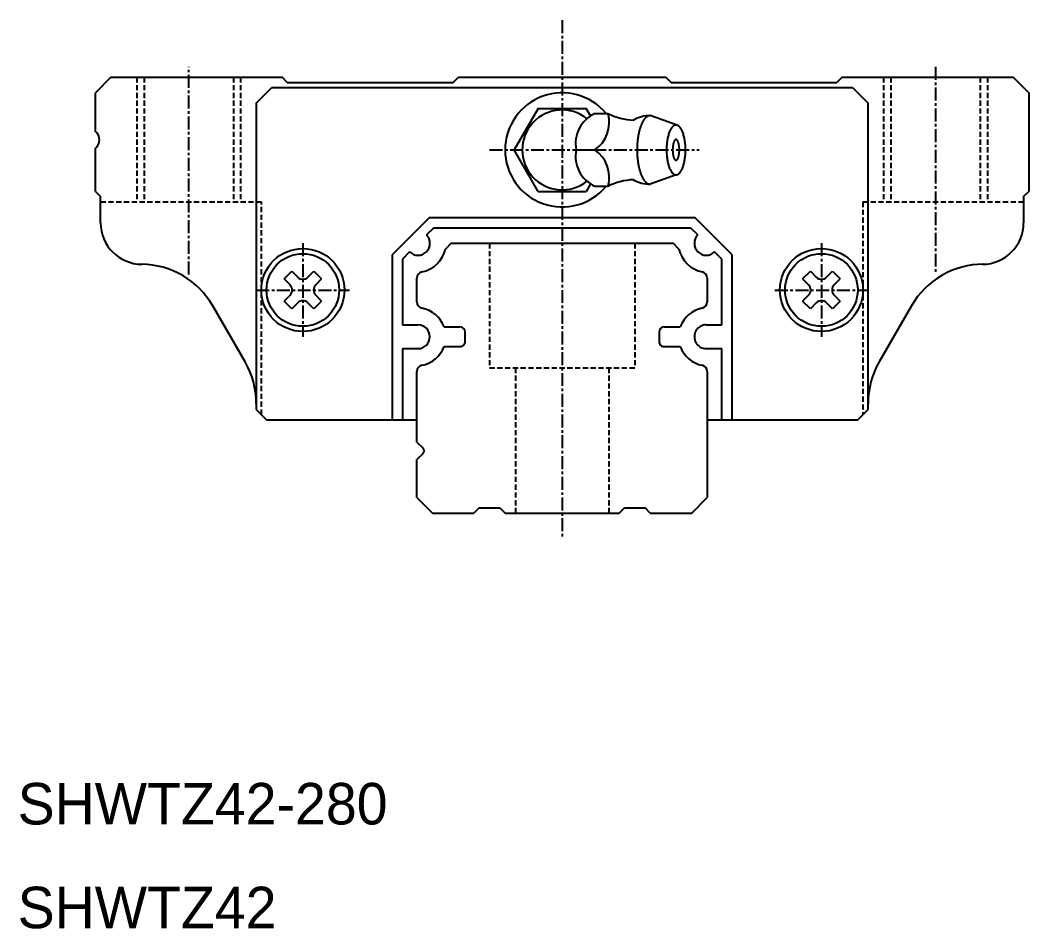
# Model space of a CAD drawing. Extents: x 10 to 417, y 10 to 255.
# Drawn here: x 10.2 to 107.5, y 9.9 to 97.5 of the extents above; entities that cross this region are included whole.
import ezdxf

# ---------------------------------------------------------------- set-up
doc = ezdxf.new("R2010")
doc.units = 0
doc.linetypes.add('CENTER', pattern=[2, 1.25, -0.25, 0.25, -0.25])
doc.linetypes.add('DASHED', pattern=[0.75, 0.5, -0.25])
doc.layers.get('0').update_dxf_attribs({"linetype": 'CONTINUOUS'})
doc.layers.add('CENTER', color=1, linetype='CENTER')

msp = doc.modelspace()

# ---------------------------------------------------------------- linework, layer by layer
at = {"color": 7, "linetype": 'CONTINUOUS'}
for p, q in [((19, 92.00002), (17.5, 90.50002)), ((19, 92.00002), (35.5, 92.00002)), ((36.00004, 91.5), (35.50004, 92)), ((36.00002, 91.50002), (52.00002, 91.50002)), ((52.00004, 91.5), (52.50003, 92)), ((52.50005, 92.00002), (72.5, 92.00002)), ((72.50001, 92.00001), (73.00001, 91.50001)), ((73, 91.50002), (88.99998, 91.50002)), ((89.5, 92.00002), (89, 91.50002)), ((89.5, 92.00002), (106, 92.00002)), ((106, 92.00002), (107.5, 90.50002)), ((17.5, 86.78816), (17.5, 90.50002)), ((33.00004, 89.50001), (34.50004, 91)), ((34.50002, 91), (90.49995, 91)), ((90.5, 91), (92.00002, 89.49999)), ((107.5, 90.50002), (107.5, 80.99998)), ((33, 89.5), (33, 60)), ((92, 60), (92, 89.5)), ((60.19057, 89.00002), (57.88117, 85.00001)), ((60.19058, 89.00003), (62.5, 89.00003)), ((62.5, 89.00003), (64.80942, 89.00003)), ((65.21974, 88.28935), (64.80943, 89.00003)), ((65.64541, 88.5074), (66.92356, 88.5074)), ((73.48072, 87.4), (70.98625, 88.3)), ((17.6001, 86.68808), (17.5001, 86.78809)), ((17.5, 81), (17.5, 85.17381)), ((17.60011, 85.2739), (17.5001, 85.17388)), ((60.19057, 81.00001), (57.88117, 85.00002)), ((63.84953, 85), (65.64541, 85)), ((65.23242, 81.73264), (64.80943, 81)), ((73.48072, 82.6), (70.98625, 81.7)), ((17.5, 81), (18, 80.5)), ((60.19058, 81), (62.5, 81)), ((62.5, 81), (64.80942, 81)), ((65.64541, 81.4926), (66.92356, 81.4926)), ((107, 80.49998), (107.5, 80.99998)), ((18, 77.98041), (18, 80.5)), ((107, 80.49998), (107, 77.98041)), ((49.70005, 78.49999), (46.10006, 74.89998)), ((49.70003, 78.5), (75.29996, 78.5)), ((78.90001, 74.89997), (75.3, 78.49999)), ((50.11427, 77.5), (49.4203, 76.80602)), ((50.11424, 77.5), (74.88574, 77.5)), ((75.57975, 76.80602), (74.88578, 77.5)), ((51.78877, 75.99999), (51.23877, 75.45)), ((51.78876, 76), (73.21126, 76)), ((73.76127, 75.45001), (73.21127, 76.00001)), ((46.10001, 74.89998), (46.10001, 59)), ((47.79402, 75.17974), (47.10004, 74.48575)), ((77.90002, 74.48575), (77.20603, 75.17974)), ((78.89999, 59), (78.89999, 74.89998)), ((47.10001, 74.48575), (47.10001, 68.15001)), ((77.90001, 68.15001), (77.90001, 74.48575)), ((35.69124, 72.5661), (36.43394, 73.30881)), ((36.43391, 73.3088), (37.00504, 72.73768)), ((37.99499, 72.73767), (38.56612, 73.30879)), ((38.56614, 73.30881), (39.30884, 72.5661)), ((85.69124, 72.5661), (86.43394, 73.30881)), ((86.43392, 73.3088), (87.00505, 72.73767)), ((87.99498, 72.73767), (88.56611, 73.3088)), ((88.56613, 73.30881), (89.30882, 72.56612)), ((35.69121, 72.5661), (36.26234, 71.99498)), ((38.73768, 71.99498), (39.30881, 72.5661)), ((48.5, 70.34673), (48.5, 72.65326)), ((76.5, 72.65326), (76.5, 70.34673)), ((85.69122, 72.5661), (86.26235, 71.99497)), ((88.73768, 71.99497), (89.30881, 72.5661)), ((36.26235, 71.00502), (35.69122, 70.4339)), ((39.30881, 70.43391), (38.73768, 71.00503)), ((86.26233, 71.00503), (85.69122, 70.43391)), ((89.30882, 70.4339), (88.73769, 71.00503)), ((36.43394, 69.69121), (35.69124, 70.43391)), ((37.00504, 70.26233), (36.43391, 69.69121)), ((38.56611, 69.6912), (37.99498, 70.26233)), ((39.30883, 70.4339), (38.56614, 69.69121)), ((86.43394, 69.69121), (85.69123, 70.43391)), ((87.00504, 70.26233), (86.43392, 69.69121)), ((88.56612, 69.6912), (87.99499, 70.26233)), ((89.30882, 70.43391), (88.56611, 69.69121)), ((31.92824, 64.57911), (28.80948, 69.98097)), ((96.1906, 69.98098), (93.07182, 64.5791)), ((47.10001, 68.15001), (48.60001, 68.15001)), ((76.40001, 68.15001), (77.90001, 68.15001)), ((51.11923, 67.95), (52.65001, 67.95)), ((53.15001, 66.54999), (53.15001, 67.45)), ((71.85001, 67.45), (71.85001, 66.54999)), ((72.35001, 67.95), (73.88078, 67.95)), ((47.10001, 65.85001), (47.10001, 59)), ((47.10001, 65.85001), (48.60001, 65.85001)), ((51.11923, 66.04999), (52.65001, 66.04999)), ((72.35001, 66.04999), (73.88078, 66.04999)), ((76.40001, 65.85001), (77.90001, 65.85001)), ((77.90001, 59), (77.90001, 65.85001)), ((48.5, 56.845), (48.5, 63.65327)), ((76.5, 63.65327), (76.5, 51.50002)), ((33.00003, 60.00001), (34.00005, 59)), ((90.99999, 59.00002), (92.00001, 60.00003)), ((34.00005, 59), (48.5, 59)), ((76.5, 59), (90.99998, 59)), ((48.50002, 56.84498), (49.09751, 56.24749)), ((49.09752, 55.75251), (48.50002, 55.15501)), ((48.5, 51.50002), (48.5, 55.155)), ((48.50003, 51.50002), (50.00003, 50.00002)), ((75.00001, 50), (76.50001, 51.5)), ((50, 50), (54, 50)), ((54.50005, 50.50002), (54.00005, 50.00002)), ((54.5, 50.5), (56.5, 50.5)), ((56.50003, 50.50001), (57.00003, 50.00001)), ((57.00002, 50), (68, 50)), ((68.00003, 50), (68.50003, 50.5)), ((68.5, 50.5), (70.5, 50.5)), ((71.00002, 50.00002), (70.50002, 50.50002)), ((71, 50), (75, 50))]:
    msp.add_line(p, q, dxfattribs=at)
at = {"color": 3, "linetype": 'DASHED'}
for p, q in [((21.5, 92.00002), (21.5, 79.98099)), ((22.2, 92.00002), (22.2, 79.98099)), ((30.8, 92.00002), (30.8, 79.98099)), ((31.5, 92.00002), (31.5, 79.98099)), ((93.5, 92.00002), (93.5, 79.98099)), ((94.2, 92.00002), (94.2, 79.98099)), ((102.8, 92.00002), (102.8, 79.98099)), ((103.5, 92.00002), (103.5, 79.98099)), ((18, 79.98099), (33.5, 79.98099)), ((33.5, 59.50002), (33.5, 79.98099)), ((91.5, 79.98099), (91.5, 59.50002)), ((91.5, 79.98099), (107, 79.98099)), ((55.5, 76), (55.5, 64)), ((69.5, 76), (69.5, 64)), ((55.5, 64), (69.5, 64)), ((58, 64), (58, 50)), ((67, 64), (67, 50))]:
    msp.add_line(p, q, dxfattribs=at)
at = {"color": 7, "linetype": 'CONTINUOUS'}
for points in [[(70.9863, 88.3, 0), (70.9553, 88.299, 0), (70.9243, 88.296, 0), (70.8933, 88.2911, 0), (70.8625, 88.2841, 0), (70.8317, 88.2752, 0), (70.801, 88.2643, 0), (70.7704, 88.2514, 0), (70.7399, 88.2366, 0), (70.7096, 88.2198, 0), (70.6794, 88.2011, 0), (70.6494, 88.1805, 0), (70.6197, 88.1579, 0), (70.5901, 88.1334, 0), (70.5608, 88.1071, 0), (70.5318, 88.0789, 0), (70.503, 88.0488, 0), (70.4745, 88.0169, 0), (70.4463, 87.9832, 0), (70.4185, 87.9476, 0), (70.3909, 87.9103, 0), (70.3638, 87.8713, 0), (70.337, 87.8305, 0), (70.3106, 87.788, 0), (70.2846, 87.7438, 0), (70.2591, 87.698, 0), (70.234, 87.6506, 0), (70.2093, 87.6015, 0), (70.1851, 87.5509, 0), (70.1614, 87.4988, 0), (70.1382, 87.4451, 0), (70.1155, 87.39, 0), (70.0933, 87.3335, 0), (70.0716, 87.2755, 0), (70.0505, 87.2161, 0), (70.03, 87.1555, 0), (70.0101, 87.0935, 0), (69.9907, 87.0303, 0), (69.9719, 86.9658, 0), (69.9538, 86.9002, 0), (69.9362, 86.8334, 0), (69.9193, 86.7655, 0), (69.9031, 86.6965, 0), (69.8875, 86.6266, 0), (69.8725, 86.5556, 0), (69.8582, 86.4837, 0), (69.8446, 86.4109, 0), (69.8317, 86.3373, 0), (69.8195, 86.2629, 0), (69.808, 86.1877, 0), (69.7972, 86.1117, 0), (69.7871, 86.0351, 0), (69.7778, 85.9579, 0), (69.7691, 85.8802, 0), (69.7612, 85.8018, 0), (69.7541, 85.723, 0), (69.7477, 85.6438, 0), (69.742, 85.5642, 0), (69.7371, 85.4842, 0), (69.7329, 85.404, 0), (69.7295, 85.3235, 0), (69.7268, 85.2428, 0), (69.7249, 85.1619, 0), (69.7238, 85.081, 0), (69.7234, 85, 0), (69.7238, 84.919, 0), (69.7249, 84.8381, 0), (69.7268, 84.7572, 0), (69.7295, 84.6765, 0), (69.7329, 84.596, 0), (69.7371, 84.5158, 0), (69.742, 84.4358, 0), (69.7477, 84.3562, 0), (69.7541, 84.277, 0), (69.7612, 84.1982, 0), (69.7691, 84.1198, 0), (69.7778, 84.0421, 0), (69.7871, 83.9649, 0), (69.7972, 83.8883, 0), (69.808, 83.8123, 0), (69.8195, 83.7371, 0), (69.8317, 83.6627, 0), (69.8446, 83.5891, 0), (69.8582, 83.5163, 0), (69.8725, 83.4444, 0), (69.8875, 83.3734, 0), (69.9031, 83.3035, 0), (69.9193, 83.2345, 0), (69.9362, 83.1666, 0), (69.9538, 83.0998, 0), (69.9719, 83.0342, 0), (69.9907, 82.9697, 0), (70.0101, 82.9065, 0), (70.03, 82.8445, 0), (70.0505, 82.7839, 0), (70.0716, 82.7245, 0), (70.0933, 82.6665, 0), (70.1155, 82.61, 0), (70.1382, 82.5549, 0), (70.1614, 82.5012, 0), (70.1851, 82.4491, 0), (70.2093, 82.3985, 0), (70.234, 82.3494, 0), (70.2591, 82.302, 0), (70.2846, 82.2562, 0), (70.3106, 82.212, 0), (70.337, 82.1695, 0), (70.3638, 82.1287, 0), (70.3909, 82.0897, 0), (70.4185, 82.0524, 0), (70.4463, 82.0168, 0), (70.4745, 81.9831, 0), (70.503, 81.9512, 0), (70.5318, 81.9211, 0), (70.5608, 81.8929, 0), (70.5901, 81.8666, 0), (70.6197, 81.8421, 0), (70.6494, 81.8195, 0), (70.6794, 81.7989, 0), (70.7096, 81.7802, 0), (70.7399, 81.7634, 0), (70.7704, 81.7486, 0), (70.801, 81.7357, 0), (70.8317, 81.7248, 0), (70.8625, 81.7159, 0), (70.8933, 81.7089, 0), (70.9243, 81.704, 0), (70.9553, 81.701, 0), (70.9863, 81.7, 0)], [(73.4807, 87.4, 0), (73.4357, 87.3971, 0), (73.3907, 87.3884, 0), (73.346, 87.374, 0), (73.3015, 87.3539, 0), (73.2576, 87.3281, 0), (73.2141, 87.2967, 0), (73.1713, 87.2597, 0), (73.1292, 87.2173, 0), (73.088, 87.1696, 0), (73.0478, 87.1166, 0), (73.0085, 87.0585, 0), (72.9705, 86.9955, 0), (72.9336, 86.9277, 0), (72.8981, 86.8552, 0), (72.8639, 86.7783, 0), (72.8313, 86.6971, 0), (72.8002, 86.6117, 0), (72.7708, 86.5225, 0), (72.743, 86.4297, 0), (72.7171, 86.3334, 0), (72.6929, 86.2338, 0), (72.6707, 86.1314, 0), (72.6505, 86.0261, 0), (72.6322, 85.9184, 0), (72.616, 85.8085, 0), (72.6018, 85.6967, 0), (72.5898, 85.5832, 0), (72.5799, 85.4682, 0), (72.5722, 85.3522, 0), (72.5667, 85.2352, 0), (72.5634, 85.1178, 0), (72.5623, 85, 0), (72.5634, 84.8822, 0), (72.5667, 84.7648, 0), (72.5722, 84.6478, 0), (72.5799, 84.5318, 0), (72.5898, 84.4168, 0), (72.6018, 84.3033, 0), (72.616, 84.1915, 0), (72.6322, 84.0816, 0), (72.6505, 83.9739, 0), (72.6707, 83.8686, 0), (72.6929, 83.7662, 0), (72.7171, 83.6666, 0), (72.743, 83.5703, 0), (72.7708, 83.4775, 0), (72.8002, 83.3883, 0), (72.8313, 83.3029, 0), (72.8639, 83.2217, 0), (72.8981, 83.1448, 0), (72.9336, 83.0723, 0), (72.9705, 83.0045, 0), (73.0085, 82.9415, 0), (73.0478, 82.8834, 0), (73.088, 82.8304, 0), (73.1292, 82.7827, 0), (73.1713, 82.7403, 0), (73.2141, 82.7033, 0), (73.2576, 82.6719, 0), (73.3015, 82.6461, 0), (73.346, 82.626, 0), (73.3907, 82.6116, 0), (73.4357, 82.6029, 0), (73.4807, 82.6, 0), (73.5258, 82.6029, 0), (73.5707, 82.6116, 0), (73.6155, 82.626, 0), (73.6599, 82.6461, 0), (73.7039, 82.6719, 0), (73.7473, 82.7033, 0), (73.7901, 82.7403, 0), (73.8322, 82.7827, 0), (73.8734, 82.8304, 0), (73.9137, 82.8834, 0), (73.9529, 82.9415, 0), (73.991, 83.0045, 0), (74.0278, 83.0723, 0), (74.0634, 83.1448, 0), (74.0975, 83.2217, 0), (74.1302, 83.3029, 0), (74.1612, 83.3883, 0), (74.1907, 83.4775, 0), (74.2184, 83.5703, 0), (74.2444, 83.6666, 0), (74.2685, 83.7662, 0), (74.2907, 83.8686, 0), (74.311, 83.9739, 0), (74.3292, 84.0816, 0), (74.3455, 84.1915, 0), (74.3596, 84.3033, 0), (74.3716, 84.4168, 0), (74.3815, 84.5318, 0), (74.3892, 84.6478, 0), (74.3947, 84.7648, 0), (74.3981, 84.8822, 0), (74.3992, 85, 0), (74.3981, 85.1178, 0), (74.3947, 85.2352, 0), (74.3892, 85.3522, 0), (74.3815, 85.4682, 0), (74.3716, 85.5832, 0), (74.3596, 85.6967, 0), (74.3455, 85.8085, 0), (74.3292, 85.9184, 0), (74.311, 86.0261, 0), (74.2907, 86.1314, 0), (74.2685, 86.2338, 0), (74.2444, 86.3334, 0), (74.2184, 86.4297, 0), (74.1907, 86.5225, 0), (74.1612, 86.6117, 0), (74.1302, 86.6971, 0), (74.0975, 86.7783, 0), (74.0634, 86.8552, 0), (74.0278, 86.9277, 0), (73.991, 86.9955, 0), (73.9529, 87.0585, 0), (73.9137, 87.1166, 0), (73.8734, 87.1696, 0), (73.8322, 87.2173, 0), (73.7901, 87.2597, 0), (73.7473, 87.2967, 0), (73.7039, 87.3281, 0), (73.6599, 87.3539, 0), (73.6155, 87.374, 0), (73.5707, 87.3884, 0), (73.5258, 87.3971, 0), (73.4807, 87.4, 0)], [(73.4807, 84, 0), (73.4967, 84.0012, 0), (73.5125, 84.0048, 0), (73.5284, 84.0108, 0), (73.5441, 84.0192, 0), (73.5596, 84.03, 0), (73.575, 84.0431, 0), (73.5901, 84.0585, 0), (73.605, 84.0761, 0), (73.6196, 84.096, 0), (73.6338, 84.1181, 0), (73.6477, 84.1423, 0), (73.6611, 84.1685, 0), (73.6742, 84.1968, 0), (73.6867, 84.227, 0), (73.6988, 84.2591, 0), (73.7103, 84.2929, 0), (73.7213, 84.3284, 0), (73.7317, 84.3656, 0), (73.7415, 84.4043, 0), (73.7507, 84.4444, 0), (73.7592, 84.4859, 0), (73.7671, 84.5286, 0), (73.7743, 84.5724, 0), (73.7807, 84.6173, 0), (73.7865, 84.6631, 0), (73.7915, 84.7097, 0), (73.7957, 84.757, 0), (73.7992, 84.8049, 0), (73.8019, 84.8533, 0), (73.8039, 84.902, 0), (73.805, 84.9509, 0), (73.8054, 85, 0), (73.805, 85.0491, 0), (73.8039, 85.098, 0), (73.8019, 85.1467, 0), (73.7992, 85.1951, 0), (73.7957, 85.243, 0), (73.7915, 85.2903, 0), (73.7865, 85.3369, 0), (73.7807, 85.3827, 0), (73.7743, 85.4276, 0), (73.7671, 85.4714, 0), (73.7592, 85.5141, 0), (73.7507, 85.5556, 0), (73.7415, 85.5957, 0), (73.7317, 85.6344, 0), (73.7213, 85.6716, 0), (73.7103, 85.7071, 0), (73.6988, 85.7409, 0), (73.6867, 85.773, 0), (73.6742, 85.8032, 0), (73.6611, 85.8315, 0), (73.6477, 85.8577, 0), (73.6338, 85.8819, 0), (73.6196, 85.904, 0), (73.605, 85.9239, 0), (73.5901, 85.9415, 0), (73.575, 85.9569, 0), (73.5596, 85.97, 0), (73.5441, 85.9808, 0), (73.5284, 85.9892, 0), (73.5125, 85.9952, 0), (73.4967, 85.9988, 0), (73.4807, 86, 0), (73.4648, 85.9988, 0), (73.4489, 85.9952, 0), (73.4331, 85.9892, 0), (73.4174, 85.9808, 0), (73.4018, 85.97, 0), (73.3865, 85.9569, 0), (73.3713, 85.9415, 0), (73.3565, 85.9239, 0), (73.3419, 85.904, 0), (73.3276, 85.8819, 0), (73.3138, 85.8577, 0), (73.3003, 85.8315, 0), (73.2873, 85.8032, 0), (73.2747, 85.773, 0), (73.2627, 85.7409, 0), (73.2511, 85.7071, 0), (73.2401, 85.6716, 0), (73.2297, 85.6344, 0), (73.2199, 85.5957, 0), (73.2107, 85.5556, 0), (73.2022, 85.5141, 0), (73.1943, 85.4714, 0), (73.1872, 85.4276, 0), (73.1807, 85.3827, 0), (73.175, 85.3369, 0), (73.17, 85.2903, 0), (73.1657, 85.243, 0), (73.1622, 85.1951, 0), (73.1595, 85.1467, 0), (73.1576, 85.098, 0), (73.1564, 85.0491, 0), (73.156, 85, 0), (73.1564, 84.9509, 0), (73.1576, 84.902, 0), (73.1595, 84.8533, 0), (73.1622, 84.8049, 0), (73.1657, 84.757, 0), (73.17, 84.7097, 0), (73.175, 84.6631, 0), (73.1807, 84.6173, 0), (73.1872, 84.5724, 0), (73.1943, 84.5286, 0), (73.2022, 84.4859, 0), (73.2107, 84.4444, 0), (73.2199, 84.4043, 0), (73.2297, 84.3656, 0), (73.2401, 84.3284, 0), (73.2511, 84.2929, 0), (73.2627, 84.2591, 0), (73.2747, 84.227, 0), (73.2873, 84.1968, 0), (73.3003, 84.1685, 0), (73.3138, 84.1423, 0), (73.3276, 84.1181, 0), (73.3419, 84.096, 0), (73.3565, 84.0761, 0), (73.3713, 84.0585, 0), (73.3865, 84.0431, 0), (73.4018, 84.03, 0), (73.4174, 84.0192, 0), (73.4331, 84.0108, 0), (73.4489, 84.0048, 0), (73.4648, 84.0012, 0), (73.4807, 84, 0)]]:
    msp.add_polyline3d(points, dxfattribs=at)
for centre, radius in [((37.5, 71.5), 4), ((37.5, 71.5), 3.5), ((87.5, 71.5), 4), ((87.5, 71.5), 3.5)]:
    msp.add_circle(centre, radius, dxfattribs=at)
for centre, radius, start, end in [((62.5, 85), 5.5, 39.62121, 320.37879), ((62.5, 85), 3.85, 51.526513, 308.47349), ((66.967, 85.60689), 3.17599, 114.03975, 191.01614), ((63.87016, 87.63352), 3.17599, 303.98386, 15.97117), ((69.61552, 93.86962), 6, 243.20602, 267.6158), ((70.98625, 85), 3.3, 90.000073, 119.40699), ((16.89296, 85.98099), 1, 315.00119, 45.00009), ((66.967, 84.39311), 3.17599, 168.98386, 245.96025), ((63.87016, 82.36648), 3.17599, 344.02883, 56.01614), ((69.61552, 76.13038), 6, 92.384205, 116.79398), ((70.98625, 85), 3.3, 240.59301, 269.99993), ((22, 77.98041), 4, 179.99985, 269.43288), ((103, 77.98041), 4, 270.56714, 0.00015), ((48.60001, 76), 1.15, 225.50205, 44.49822), ((76.40001, 76), 1.15, 135.50177, 314.49796), ((48.41817, 76.07498), 2.889, 281.26956, 347.50613), ((76.58185, 76.07498), 2.889, 192.49387, 258.73048), ((21.88123, 65.98099), 8, 29.999974, 89.432858), ((103.11877, 65.98099), 8, 90.000091, 150.00002), ((49.10001, 72.65326), 0.6, 101.26958, 180.00002), ((75.90001, 72.65326), 0.6, 359.99995, 78.73039), ((35.76736, 71.5), 0.7, 315.00002, 44.99998), ((37.5, 73.23265), 0.7, 225.00005, 314.99996), ((39.23265, 71.5), 0.7, 135, 224.99998), ((85.76736, 71.5), 0.7, 315.00002, 44.99998), ((87.5, 73.23265), 0.7, 225.00005, 314.99996), ((89.23265, 71.5), 0.7, 135, 224.99998), ((37.5, 69.76736), 0.7, 45.000042, 134.99995), ((49.10001, 70.34673), 0.6, 180.00009, 258.73048), ((75.90001, 70.34673), 0.6, 281.26956, 359.99996), ((87.5, 69.76736), 0.7, 45.000042, 134.99995), ((48.41817, 66.925), 2.889, 20.780639, 78.730443), ((76.58185, 66.925), 2.889, 101.26952, 159.21936), ((48.60001, 67), 1.15, 270.00002, 89.99998), ((76.40001, 67), 1.15, 89.999982, 270.00002), ((52.65001, 67.45), 0.5, 0.000036, 89.999982), ((72.35001, 67.45), 0.5, 89.999982, 179.99996), ((52.65001, 66.54999), 0.5, 270.00002, 0.00004), ((72.35001, 66.54999), 0.5, 179.99996, 270), ((48.41817, 67.07498), 2.889, 281.26956, 339.21936), ((76.58185, 67.07498), 2.889, 200.78064, 258.73048), ((25, 60.5791), 8, 0.000036, 30.000028), ((49.10001, 63.65327), 0.6, 101.26952, 179.99991), ((75.90001, 63.65327), 0.6, 0.0000433, 78.730443), ((100, 60.5791), 8, 149.99997, 179.99996), ((48.85001, 56), 0.35001, 315, 45)]:
    msp.add_arc(centre, radius, start, end, dxfattribs=at)
at = {"layer": 'CENTER', "color": 1, "linetype": 'CENTER'}
for p, q in [((62.5, 97.5), (62.5, 47.5)), ((26.5, 72.98099), (26.5, 93.00002)), ((98.5, 93.00002), (98.5, 72.98099)), ((55.5, 85), (75.71, 85)), ((37.5, 76), (37.5, 67)), ((87.5, 76), (87.5, 67)), ((33, 71.5), (42, 71.5)), ((83, 71.5), (92, 71.5))]:
    msp.add_line(p, q, dxfattribs=at)

# ---------------------------------------------------------------- texts
at = {"color": 7, "linetype": 'CONTINUOUS'}
for s, p in [('SHWTZ42-280', (10, 20)), ('SHWTZ42', (10, 10))]:
    msp.add_text(s, height=4, dxfattribs=at).set_placement(p)

doc.saveas('drawing.dxf')
